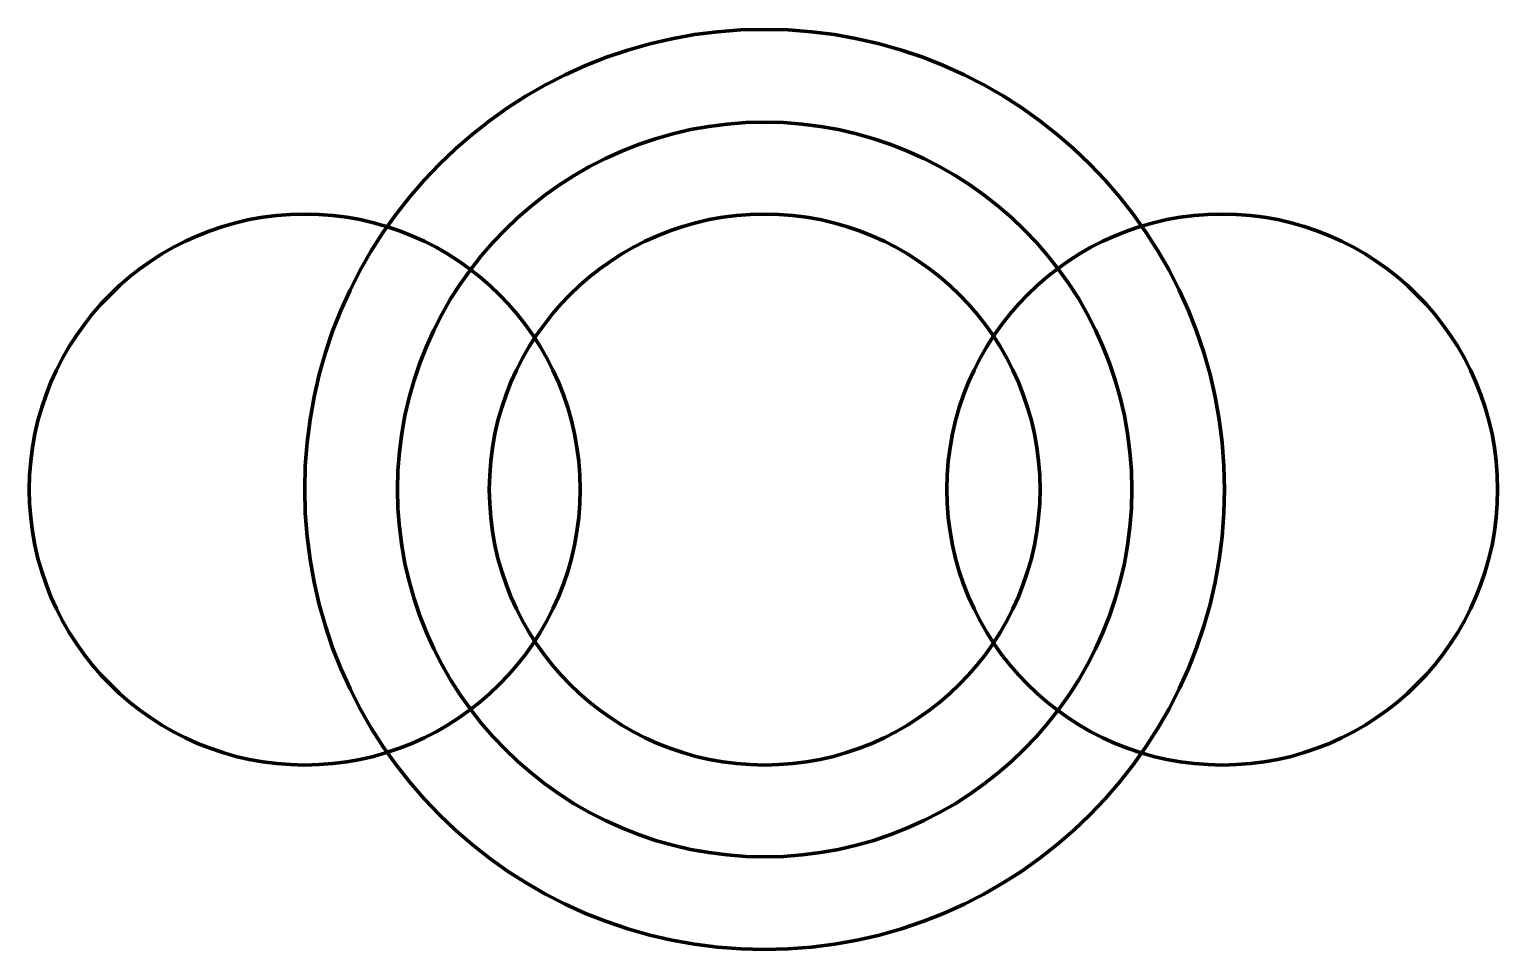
# Model space of a CAD drawing. Extents: x -314 to 895, y 16 to 1568.
# Drawn here: x -314 to 895, y 811 to 1568 of the extents above; entities that cross this region are included whole.
import ezdxf

# ---------------------------------------------------------------- set-up
doc = ezdxf.new("R2010")
doc.units = 0
doc.header["$MEASUREMENT"] = 0
doc.layers.add('L', color=7, linetype='Continuous')

msp = doc.modelspace()

# ---------------------------------------------------------------- linework, layer by layer
at = {"layer": 'L', "color": 133, "lineweight": 106, "true_color": 0x67c9d3}
for points in [[(670.2, 1189.5), (670.2, 980.3), (500.7, 810.8), (291.5, 810.8), (82.4, 810.8), (-87.2, 980.3), (-87.2, 1189.5), (-87.2, 1398.6), (82.4, 1568.2), (291.5, 1568.2), (500.7, 1568.2), (670.2, 1398.6), (670.2, 1189.5)], [(593.9, 1189.5), (593.9, 1022.5), (458.5, 887.1), (291.5, 887.1), (124.5, 887.1), (-10.8, 1022.5), (-10.8, 1189.5), (-10.8, 1356.5), (124.5, 1491.8), (291.5, 1491.8), (458.5, 1491.8), (593.9, 1356.5), (593.9, 1189.5)], [(139.6, 1189.5), (139.6, 1064.2), (38.1, 962.7), (-87.2, 962.7), (-212.4, 962.7), (-314, 1064.2), (-314, 1189.5), (-314, 1314.7), (-212.4, 1416.2), (-87.2, 1416.2), (38.1, 1416.2), (139.6, 1314.7), (139.6, 1189.5)], [(518.3, 1189.5), (518.3, 1064.2), (416.8, 962.7), (291.5, 962.7), (166.3, 962.7), (64.8, 1064.2), (64.8, 1189.5), (64.8, 1314.7), (166.3, 1416.2), (291.5, 1416.2), (416.8, 1416.2), (518.3, 1314.7), (518.3, 1189.5)], [(895.1, 1189.5), (895.1, 1064.2), (793.6, 962.7), (668.3, 962.7), (543.1, 962.7), (441.6, 1064.2), (441.6, 1189.5), (441.6, 1314.7), (543.1, 1416.2), (668.3, 1416.2), (793.6, 1416.2), (895.1, 1314.7), (895.1, 1189.5)]]:
    msp.add_open_spline(points, degree=3, knots=[0, 0, 0, 0, 1, 1, 1, 2, 2, 2, 3, 3, 3, 4, 4, 4, 4], dxfattribs=at)

doc.saveas('drawing.dxf')
